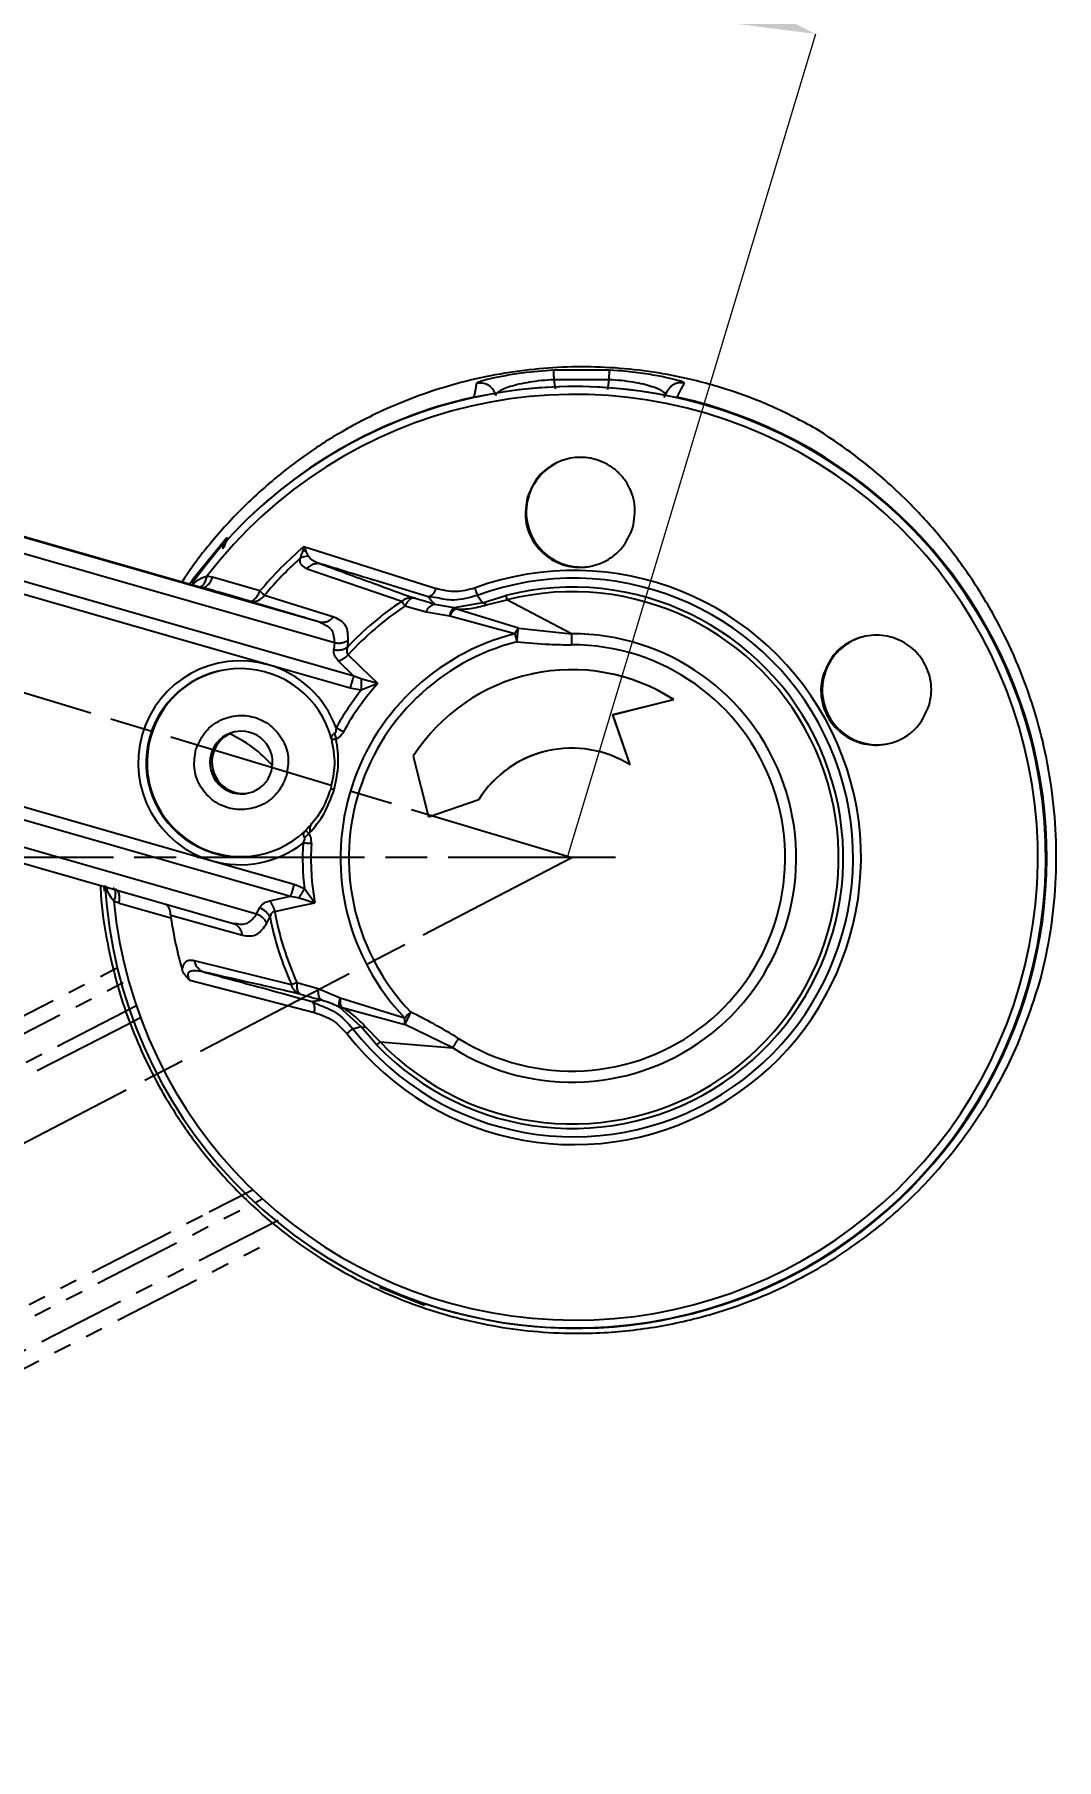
# Model space of a CAD drawing. Header units: millimetres. Extents: x 2003 to 4439, y 563 to 2285.
# Drawn here: x 4153 to 4226.3, y 1212 to 1335.7 of the extents above; entities that cross this region are included whole.
import ezdxf

# ---------------------------------------------------------------- set-up
doc = ezdxf.new("R2010")
doc.units = ezdxf.units.MM
doc.linetypes.add('AM_ISO08W050', pattern=[18, 12, -1.5, 3, -1.5])
doc.linetypes.add('PHANTOM', pattern=[12.7, 6.35, -1.27, 1.27, -1.27, 1.27, -1.27])
for name, color, linetype, lineweight in [('AM_5', 3, 'Continuous', 25), ('AM_7', 4, 'AM_ISO08W050', 25), ('标注', 3, 'Continuous', 13)]:
    doc.layers.add(name, color=color, linetype=linetype, lineweight=lineweight)
doc.styles.add('SLDTEXTSTYLE1', font='txt.shx', dxfattribs={"width": 0.7, "bigfont": 'gbcbig.shx'})
doc.dimstyles.new('SLDDIMSTYLE12$0', dxfattribs={"dimtxt": 12, "dimasz": 10, "dimexe": 0, "dimexo": 0.0625, "dimgap": 0.875, "dimtad": 1, "dimdec": 1, "dimlfac": 1.8, "dimrnd": 1e-09, "dimzin": 12, "dimdsep": 46, "dimtxsty": 'SLDTEXTSTYLE1', "dimcen": 0.09, "dimdle": 8.16, "dimclrd": 3, "dimclre": 3, "dimadec": 0, "dimazin": 3, "dimtfac": 1, "dimtdec": 1, "dimtofl": 0, "dimtmove": 0, "dimatfit": 3, "dimfxl": 0, "dimfrac": 2, "dimtolj": 1, "dimlwd": 5, "dimlwe": 5, "dimarcsym": 0})
doc.dimstyles.new('SLDDIMSTYLE12$2', dxfattribs={"dimtxt": 12, "dimasz": 10, "dimexe": 0, "dimexo": 0.0625, "dimgap": 0.875, "dimtad": 1, "dimdec": 1, "dimlfac": 1.8, "dimrnd": 1e-09, "dimzin": 12, "dimdsep": 46, "dimtxsty": 'SLDTEXTSTYLE1', "dimcen": 0.09, "dimdle": 8.16, "dimclrd": 3, "dimclre": 3, "dimadec": 0, "dimazin": 3, "dimtfac": 1, "dimtdec": 1, "dimtofl": 0, "dimtmove": 0, "dimatfit": 3, "dimfxl": 0, "dimfrac": 2, "dimtolj": 1, "dimlwd": 5, "dimlwe": 5, "dimarcsym": 0})

# ---------------------------------------------------------------- blocks, each defined once
blk = doc.blocks.new('*D59')
at = {"layer": 'Defpoints', "color": 0, "transparency": 16777216}
for p in [(3887.25, 1368.27), (3888.67, 1287.2), (4191.52, 1276.63), (4191.52, 1276.63), (3909.91, 1129.86)]:
    blk.add_point(p, dxfattribs=at)
at = {"layer": '标注', "color": 3, "linetype": 'Continuous', "lineweight": 5, "transparency": 16777216}
blk.add_arc((4191.52, 1276.63), 303.03, 165.1292, 205.6373, dxfattribs=at)
at = {"layer": '标注', "color": 3, "transparency": 16777216}
for points in [[(3897.03, 1354.86), (3900.24, 1353.95), (3901.36, 1364.02)], [(3919.81, 1146.26), (3916.83, 1144.77), (3922.79, 1136.57)]]:
    blk.add_solid(points, dxfattribs=at)
at = {"layer": '标注', "color": 0, "transparency": 16777216, "insert": (3895.67, 1248.75), "char_height": 10, "attachment_point": 5, "rotation": 275.3833, "style": 'SLDTEXTSTYLE1'}
blk.add_mtext('\\A1;60%%D', dxfattribs=at)
blk = doc.blocks.new('*D58')
at = {"layer": 'AM_5', "color": 3, "lineweight": 5, "transparency": 16777216}
blk.add_line((3940.95, 1276.66), (3939.5, 1276.66), dxfattribs=at)
at = {"layer": 'AM_5', "color": 3, "linetype": 'Continuous', "lineweight": 5, "transparency": 16777216}
blk.add_arc((4191.41, 1276.66), 251.91, 165.5129, 177.7254, dxfattribs=at)
at = {"layer": 'AM_5', "color": 3, "transparency": 16777216}
for points in [[(3945.9, 1340.13), (3949.11, 1339.23), (3950.2, 1349.31)], [(3941.36, 1286.63), (3938.03, 1286.69), (3939.5, 1276.66)]]:
    blk.add_solid(points, dxfattribs=at)
at = {"layer": 'Defpoints', "color": 0, "transparency": 16777216}
for p in [(3887.25, 1368.27), (3944.28, 1325.48), (3941.01, 1276.66), (4191.52, 1276.63), (4194.67, 1276.66)]:
    blk.add_point(p, dxfattribs=at)
at = {"layer": 'AM_5', "color": 0, "transparency": 16777216, "insert": (3935.39, 1314.38), "char_height": 12, "attachment_point": 5, "rotation": 81.6192, "style": 'SLDTEXTSTYLE1'}
blk.add_mtext('\\A1;15%%D', dxfattribs=at)
blk = doc.blocks.new('*D45')
at = {"layer": 'AM_5', "color": 3, "linetype": 'Continuous', "lineweight": 5, "transparency": 16777216}
for p, q in [((3954.59, 1349.23), (3972.01, 1407.09)), ((4199.44, 1338.59), (3981.59, 1404.21))]:
    blk.add_line(p, q, dxfattribs=at)
at = {"layer": 'AM_5', "color": 3, "lineweight": 5, "transparency": 16777216}
blk.add_line((4191.25, 1276.75), (4209.01, 1335.71), dxfattribs=at)
at = {"layer": 'AM_5', "color": 3, "transparency": 16777216}
for points in [[(3982.07, 1405.8), (3981.11, 1402.61), (3972.01, 1407.09)], [(4199.92, 1340.19), (4198.96, 1337), (4209.01, 1335.71)]]:
    blk.add_solid(points, dxfattribs=at)
at = {"layer": 'Defpoints', "color": 0, "transparency": 16777216}
for p in [(3972.01, 1407.09), (3954.57, 1349.17), (4191.24, 1276.69)]:
    blk.add_point(p, dxfattribs=at)
at = {"layer": 'AM_5', "color": 0, "transparency": 16777216, "insert": (4092.5, 1377.98), "char_height": 12, "attachment_point": 5, "rotation": 343.2384, "style": 'SLDTEXTSTYLE1'}
blk.add_mtext('\\A1;225', dxfattribs=at)

msp = doc.modelspace()

# ---------------------------------------------------------------- linework, layer by layer
at = {"color": 7, "linetype": 'Continuous', "lineweight": 25}
for p, q in [((4190.202, 1311.61), (4188.273, 1311.435)), ((4194.224, 1311.61), (4190.202, 1311.61)), ((4194.846, 1311.568), (4194.224, 1311.61)), ((4184.763, 1310.724), (4184.698, 1310.684)), ((4194.17, 1310.916), (4190.235, 1310.916)), ((4190.235, 1310.916), (4190.321, 1310.258)), ((4194.17, 1310.916), (4194.086, 1310.209)), ((4199.605, 1310.684), (4199.375, 1310.793)), ((4184.665, 1309.678), (4184.649, 1309.675)), ((4188.411, 1302.515), (4188.345, 1302.5)), ((4149.636, 1300.39), (4173.431, 1293.566)), ((4164.929, 1296.019), (4149.666, 1300.396)), ((4149.293, 1299.301), (4174.504, 1292.071)), ((4172.311, 1298.958), (4172.214, 1298.6)), ((4172.311, 1298.958), (4181.794, 1295.942)), ((4172.311, 1298.958), (4172.464, 1298.664)), ((4175.899, 1289.669), (4148.74, 1297.457)), ((4169.772, 1290.488), (4148.488, 1296.591)), ((4164.328, 1296.192), (4164.343, 1296.24)), ((4165.391, 1296.856), (4165.78, 1296.776)), ((4169.169, 1295.773), (4165.78, 1296.776)), ((4172.544, 1297.37), (4179.331, 1295.035)), ((4181.219, 1295.36), (4177.282, 1296.562)), ((4164.821, 1296.076), (4165.016, 1296.038)), ((4165.016, 1296.038), (4164.929, 1296.019)), ((4168.42, 1295.053), (4168.71, 1294.967)), ((4169.509, 1295.479), (4174.461, 1293.929)), ((4181.862, 1295.277), (4181.219, 1295.36)), ((4185.118, 1294.926), (4184.745, 1295.455)), ((4185.118, 1294.926), (4185.954, 1295.188)), ((4185.406, 1294.775), (4186.87, 1295.135)), ((4185.954, 1295.188), (4186.796, 1295.453)), ((4191.505, 1292.713), (4186.87, 1295.135)), ((4181.077, 1294.244), (4179.556, 1294.687)), ((4182.77, 1293.968), (4181.077, 1294.244)), ((4183.09, 1294.558), (4181.702, 1294.811)), ((4187.438, 1292.707), (4182.77, 1293.968)), ((4185.118, 1294.926), (4183.09, 1294.558)), ((4187.698, 1293.116), (4183.18, 1294.486)), ((4173.431, 1293.566), (4173.559, 1293.48)), ((4173.431, 1293.566), (4173.702, 1293.533)), ((4173.685, 1293.536), (4173.667, 1293.48)), ((4187.698, 1293.116), (4191.505, 1292.713)), ((4174.504, 1292.071), (4174.456, 1291.571)), ((4175.479, 1292.23), (4175.443, 1291.742)), ((4175.646, 1288.803), (4169.772, 1290.488)), ((4175.899, 1289.669), (4174.81, 1290.738)), ((4176.437, 1288.672), (4175.646, 1288.803)), ((4176.462, 1289.439), (4175.899, 1289.669)), ((4177.613, 1289.136), (4176.437, 1288.672)), ((4177.613, 1289.136), (4176.462, 1289.439)), ((4188.69, 1289.831), (4188.679, 1289.828)), ((4209.625, 1289.767), (4209.536, 1289.748)), ((4194.464, 1286.904), (4198.814, 1287.988)), ((4194.475, 1286.906), (4198.826, 1287.991)), ((4198.826, 1287.991), (4198.814, 1287.988)), ((4194.475, 1286.906), (4194.464, 1286.904)), ((4195.705, 1283.3), (4194.464, 1286.904)), ((4195.716, 1283.302), (4194.475, 1286.906)), ((4161.274, 1285.32), (4161.341, 1285.335)), ((4174.289, 1285.203), (4174.323, 1285.124)), ((4174.525, 1285.56), (4174.631, 1285.158)), ((4165.666, 1284.094), (4165.811, 1284.126)), ((4180.161, 1283.927), (4181.245, 1279.576)), ((4195.716, 1283.302), (4195.705, 1283.3)), ((4144.213, 1281.669), (4171.372, 1273.88)), ((4144.457, 1282.533), (4165.741, 1276.429)), ((4181.245, 1279.576), (4184.849, 1280.817)), ((4181.257, 1279.579), (4184.86, 1280.819)), ((4184.86, 1280.819), (4184.849, 1280.817)), ((4168.923, 1272.606), (4143.712, 1279.836)), ((4181.257, 1279.579), (4181.245, 1279.576)), ((4143.435, 1278.761), (4167.243, 1271.934)), ((4172.686, 1278.374), (4172.383, 1278.089)), ((4165.741, 1276.429), (4171.615, 1274.745)), ((4157.984, 1274.663), (4158.011, 1274.255)), ((4171.615, 1274.745), (4172.356, 1274.436)), ((4172.356, 1274.436), (4173.106, 1273.418)), ((4159.074, 1273.388), (4158.702, 1273.529)), ((4159.074, 1273.388), (4162.791, 1272.337)), ((4168.923, 1272.606), (4169.146, 1273.05)), ((4171.372, 1273.88), (4171.971, 1273.776)), ((4171.971, 1273.776), (4173.106, 1273.418)), ((4162.775, 1272.53), (4167.912, 1271.089)), ((4167.23, 1271.938), (4167.395, 1271.941)), ((4167.488, 1271.879), (4167.469, 1271.825)), ((4169.665, 1271.952), (4169.891, 1272.38)), ((4171.444, 1267.527), (4164.484, 1269.26)), ((4164.135, 1267.88), (4173.08, 1265.549)), ((4171.817, 1267.698), (4173.34, 1267.261)), ((4173.34, 1267.261), (4174.921, 1266.591)), ((4174.921, 1266.591), (4179.543, 1265.17)), ((4224.205, 1267.38), (4224.189, 1267.377)), ((4172.983, 1266.267), (4172.898, 1266.339)), ((4172.898, 1266.339), (4173.422, 1266.097)), ((4176.409, 1264.552), (4174.882, 1265.93)), ((4174.996, 1265.94), (4179.548, 1264.689)), ((4160.616, 1265.16), (4158.857, 1264.257)), ((4175.836, 1264.385), (4176.409, 1264.552)), ((4177.022, 1263.837), (4176.409, 1264.552)), ((4177.783, 1263.442), (4176.732, 1264.521)), ((4182.989, 1263.012), (4179.548, 1264.689)), ((4177.554, 1263.218), (4177.022, 1263.837)), ((4177.783, 1263.442), (4182.989, 1263.012)), ((4165.537, 1251.247), (4168.647, 1252.844)), ((4177.741, 1245.847), (4180.972, 1244.565)), ((4180.982, 1244.693), (4180.98, 1244.688)), ((4198.847, 1243.685), (4198.863, 1243.688))]:
    msp.add_line(p, q, dxfattribs=at)
at = {"color": 7, "linetype": 'PHANTOM', "lineweight": 25}
for p, q in [((4137.398, 1257.699), (4159.418, 1269.006)), ((4137.892, 1256.67), (4159.738, 1267.887)), ((4160.312, 1266.018), (4138.751, 1254.947)), ((4158.857, 1264.257), (4139.16, 1254.143)), ((4146.254, 1240.336), (4169.341, 1252.191)), ((4145.841, 1241.133), (4165.537, 1251.247)), ((4170.475, 1250.637), (4147.143, 1238.656)), ((4147.676, 1237.684), (4169.709, 1248.997))]:
    msp.add_line(p, q, dxfattribs=at)
at = {"color": 7, "linetype": 'Continuous', "lineweight": 25, "flags": 128}
for points in [[(4184.698, 1310.684), (4184.593, 1310.118), (4184.51, 1309.673)], [(4198.389, 1310.147), (4198.148, 1309.69), (4198.128, 1309.652)], [(4199.074, 1309.673), (4199.371, 1310.239), (4199.605, 1310.684)], [(4184.767, 1309.7), (4184.734, 1309.7), (4184.51, 1309.673)], [(4166.8, 1299.583), (4164.435, 1296.688), (4164.069, 1296.177)], [(4166.876, 1299.496), (4166.834, 1299.545), (4166.8, 1299.583)], [(4168.42, 1295.053), (4168.511, 1295.044), (4168.609, 1295.067), (4168.711, 1295.121), (4168.813, 1295.205), (4168.912, 1295.315), (4169.007, 1295.449), (4169.093, 1295.603), (4169.169, 1295.773)], [(4177.613, 1289.136), (4176.433, 1290.291), (4175.505, 1291.201)], [(4169.885, 1273.56), (4170.718, 1273.74), (4171.372, 1273.88)], [(4170.23, 1272.802), (4171.841, 1273.147), (4173.106, 1273.418)], [(4180.98, 1244.687), (4180.975, 1244.619), (4180.972, 1244.565)]]:
    msp.add_lwpolyline(points, dxfattribs=at)
at = {"color": 7, "linetype": 'Continuous', "lineweight": 25}
for centre, radius, start, end in [((4191.74, 1276.679), 33.187, 185.44631, 142.55572), ((4191.748, 1276.68), 33.749, 343.99795, 144.37216), ((4191.763, 1276.683), 33.75, 343.99967, 102.14019), ((4191.791, 1276.692), 33.776, 102.44988, 137.53256), ((4191.791, 1276.689), 33.778, 251.33315, 77.54961), ((4192.196, 1301.429), 3.937, 102.14289, 164.00219), ((4192.196, 1301.429), 3.937, 163.99967, 282.14019), ((4191.718, 1276.675), 29.55, 131.05303, 139.73783), ((4191.713, 1276.674), 29.098, 132.57575, 139.73778), ((4172.646, 1297.02), 1.245, 89.51081, 119.80629), ((4172.759, 1296.979), 1.71, 99.92431, 108.57758), ((4191.666, 1276.663), 20.585, 217.80792, 110.19454), ((4191.658, 1276.661), 20.025, 217.80792, 110.19454), ((4168.662, 1296.036), 1.013, 256.13749, 326.65871), ((4142.644, 1264.664), 40.882, 48.9186, 49.54784), ((4191.568, 1276.642), 22.091, 123.62673, 136.87996), ((4191.57, 1276.642), 19.408, 223.76375, 104.2387), ((4191.563, 1276.64), 19.081, 223.76387, 104.23864), ((4207.186, 1312.895), 33.09, 212.6677, 213.38343), ((4181.023, 1296.129), 0.793, 284.25693, 346.38415), ((4191.563, 1276.641), 21.676, 123.6355, 137.80261), ((4181.835, 1294.037), 0.785, 99.68998, 164.75306), ((4183.852, 1293.533), 1.166, 125.1911, 158.08506), ((4191.532, 1276.633), 16.587, 104.28896, 223.71352), ((4191.533, 1276.633), 16.079, 237.90451, 90.09862), ((4188.824, 1292.113), 1.507, 138.28952, 156.79982), ((4280.447, 1315.792), 95.831, 193.93929, 194.29763), ((4213.41, 1288.682), 3.937, 102.14289, 164.00219), ((4191.53, 1276.633), 15.988, 104.28897, 223.71351), ((4191.529, 1276.633), 15.284, 237.90204, 90.10104), ((4167.756, 1283.458), 7.312, 74.0024, 254.00006), ((4167.762, 1283.46), 6.75, 14.63064, 164.00143), ((4167.829, 1283.474), 6.75, 102.1429, 164.00218), ((4167.756, 1283.458), 7.312, 19.98893, 73.99815), ((4191.518, 1276.631), 13.499, 57.28113, 147.28505), ((4191.529, 1276.634), 13.499, 57.2812, 102.14227), ((4191.545, 1276.637), 18.717, 138.10256, 151.14854), ((4213.41, 1288.682), 3.937, 163.99967, 282.14019), ((4191.547, 1276.637), 19.317, 141.46177, 151.14852), ((4167.762, 1283.46), 6.75, 163.9984, 313.36529), ((4167.829, 1283.474), 6.75, 163.99975, 282.14011), ((4167.829, 1283.474), 2.25, 343.99745, 164.00009), ((4167.974, 1283.505), 2.25, 104.03604, 164.00205), ((4163.367, 1277.453), 8.855, 40.83204, 65.81779), ((4104.568, 1158.762), 145.215, 60.91799, 61.15396), ((4167.829, 1283.474), 2.25, 163.99745, 344.00009), ((4167.974, 1283.505), 2.25, 163.99943, 280.24751), ((4191.518, 1276.631), 7.874, 57.88144, 147.88541), ((4191.529, 1276.633), 7.874, 102.14271, 147.88527), ((4167.756, 1283.458), 7.312, 253.99862, 308.0114), ((4191.548, 1276.637), 19.318, 176.85372, 186.53999), ((4191.546, 1276.636), 18.719, 176.85373, 189.89901), ((4191.748, 1276.678), 33.748, 183.43897, 344.001), ((4168.712, 1271.817), 1.307, 25.50508, 70.60837), ((4168.535, 1272.489), 1.723, 10.4509, 38.42547), ((4191.565, 1276.64), 21.678, 190.19887, 204.3629), ((4191.719, 1276.673), 29.252, 188.52543, 195.91771), ((4191.57, 1276.641), 22.093, 191.12072, 204.365), ((4230.65, 1138.127), 142.302, 114.42078, 114.58603), ((4191.764, 1276.681), 33.748, 282.14308, 344.002), ((4305.434, 1134.338), 181.565, 133.70869, 133.89737), ((4232.564, 1239.967), 58.497, 154.02865, 154.99957), ((4180.996, 1264.945), 1.471, 171.18744, 190.00395)]:
    msp.add_arc(centre, radius, start, end, dxfattribs=at)
for points, knots in [([(4209.238, 1307.286), (4208.182, 1307.856), (4206.152, 1308.952), (4202.837, 1310.212), (4198.832, 1311.308), (4193.98, 1311.951), (4188.357, 1311.769), (4183.9, 1310.882), (4180.551, 1309.798), (4177.872, 1308.709), (4175.123, 1307.295), (4172.358, 1305.518), (4170.15, 1303.799), (4168.35, 1302.165), (4166.977, 1300.765), (4165.655, 1299.255), (4164.522, 1297.831), (4163.839, 1296.807), (4163.573, 1296.408)], [0, 0, 0, 0, 0.0716141, 0.1376427, 0.2038002, 0.3043716, 0.402157, 0.5046925, 0.5521038, 0.6009821, 0.6712151, 0.7340966, 0.7994339, 0.8433201, 0.8852981, 0.9222529, 0.9697109, 1, 1, 1, 1]), ([(4188.273, 1311.435), (4187.812, 1311.37), (4186.876, 1311.239), (4185.834, 1311.022), (4185.07, 1310.832), (4184.866, 1310.76), (4184.763, 1310.724)], [0, 0, 0, 0, 0.2467046, 0.4997683, 0.7468748, 1, 1, 1, 1]), ([(4190.202, 1311.61), (4190.202, 1311.599), (4190.202, 1311.575), (4190.208, 1311.424), (4190.22, 1311.203), (4190.23, 1311.01), (4190.235, 1310.916)], [0, 0, 0, 0, 0.244843, 0.5001263, 0.7553423, 1, 1, 1, 1]), ([(4194.224, 1311.61), (4194.222, 1311.598), (4194.218, 1311.574), (4194.205, 1311.424), (4194.189, 1311.205), (4194.177, 1311.012), (4194.171, 1310.916)], [0, 0, 0, 0, 0.2506754, 0.4980464, 0.7510697, 1, 1, 1, 1]), ([(4199.375, 1310.793), (4199.199, 1310.846), (4198.855, 1310.95), (4197.833, 1311.176), (4196.5, 1311.407), (4195.394, 1311.515), (4194.846, 1311.568)], [0, 0, 0, 0, 0.2491031, 0.4901997, 0.7472817, 1, 1, 1, 1]), ([(4184.698, 1310.684), (4184.868, 1310.698), (4185.206, 1310.727), (4185.639, 1310.502), (4185.933, 1310.174), (4186.009, 1309.918), (4186.046, 1309.79)], [0, 0, 0, 0, 0.2799949, 0.5581407, 0.7800037, 1, 1, 1, 1]), ([(4190.235, 1310.916), (4189.932, 1310.899), (4189.326, 1310.865), (4188.469, 1310.748), (4187.712, 1310.597), (4186.878, 1310.367), (4186.167, 1310.062), (4186.087, 1309.881), (4186.046, 1309.79)], [0, 0, 0, 0, 0.1216848, 0.2436394, 0.3665866, 0.4908705, 0.7427966, 1, 1, 1, 1]), ([(4198.258, 1309.79), (4198.23, 1309.881), (4198.174, 1310.061), (4197.494, 1310.365), (4196.679, 1310.596), (4195.932, 1310.747), (4195.081, 1310.865), (4194.474, 1310.899), (4194.171, 1310.916)], [0, 0, 0, 0, 0.25669183, 0.50843056, 0.63281467, 0.75589912, 0.87804396, 1, 1, 1, 1]), ([(4199.605, 1310.684), (4199.531, 1310.695), (4199.382, 1310.719), (4199.155, 1310.698), (4198.937, 1310.634), (4198.737, 1310.529), (4198.564, 1310.385), (4198.447, 1310.253), (4198.403, 1310.165), (4198.393, 1310.144)], [0, 0, 0, 0, 0.1570011, 0.3172009, 0.4773885, 0.6343544, 0.7913438, 0.9515396, 1, 1, 1, 1]), ([(4225.15, 1267.992), (4225.4, 1269.1), (4225.9, 1271.318), (4226.245, 1274.781), (4226.271, 1278.262), (4225.954, 1281.699), (4225.32, 1285.032), (4224.398, 1288.213), (4223.221, 1291.218), (4221.704, 1294.263), (4219.833, 1297.251), (4217.643, 1300.069), (4215.061, 1302.811), (4212.131, 1305.341), (4210.217, 1306.628), (4209.238, 1307.286)], [0, 0, 0, 0, 0.0627951, 0.1255982, 0.1880794, 0.2505771, 0.3126556, 0.3746993, 0.4372762, 0.5009385, 0.5820109, 0.6649965, 0.7507977, 0.8724761, 1, 1, 1, 1]), ([(4195.903, 1300.327), (4195.994, 1300.88), (4196.173, 1301.961), (4195.667, 1303.298), (4195.004, 1304.156), (4194.413, 1304.664), (4193.752, 1305.038), (4193.046, 1305.274), (4192.319, 1305.374), (4191.589, 1305.339), (4190.872, 1305.169), (4189.958, 1304.76), (4188.929, 1303.906), (4188.545, 1302.984), (4188.345, 1302.5)], [0, 0, 0, 0, 0.1454096, 0.2843678, 0.3500183, 0.4113214, 0.4701235, 0.5269841, 0.5816264, 0.6365696, 0.6922624, 0.749136, 0.868448, 1, 1, 1, 1]), ([(4188.345, 1302.5), (4188.255, 1301.943), (4188.077, 1300.827), (4188.681, 1299.266), (4189.626, 1298.267), (4190.545, 1297.767), (4191.239, 1297.544), (4191.947, 1297.453), (4192.649, 1297.489), (4193.339, 1297.649), (4194.248, 1298.042), (4195.296, 1298.886), (4195.692, 1299.827), (4195.903, 1300.327)], [0, 0, 0, 0, 0.1426319, 0.2854821, 0.4161443, 0.4747377, 0.529504, 0.5816768, 0.6338546, 0.6858561, 0.7410149, 0.8625746, 1, 1, 1, 1]), ([(4166.8, 1299.583), (4166.745, 1299.516), (4166.638, 1299.386), (4166.541, 1299.154), (4166.499, 1298.954), (4166.509, 1298.835), (4166.512, 1298.798)], [0, 0, 0, 0, 0.3001412, 0.5845824, 0.8690123, 1, 1, 1, 1]), ([(4166.876, 1299.496), (4166.825, 1299.432), (4166.72, 1299.3), (4166.628, 1299.094), (4166.608, 1298.956), (4166.6, 1298.902)], [0, 0, 0, 0, 0.3723099, 0.7541245, 1, 1, 1, 1]), ([(4172.026, 1298.101), (4172.025, 1298.011), (4172.021, 1297.817), (4172.178, 1297.547), (4172.4, 1297.44), (4172.544, 1297.37)], [0, 0, 0, 0, 0.2320046, 0.4979825, 1, 1, 1, 1]), ([(4172.214, 1298.6), (4172.18, 1298.497), (4172.123, 1298.319), (4172.055, 1298.165), (4172.026, 1298.101)], [0, 0, 0, 0, 0.5830316, 1, 1, 1, 1]), ([(4172.656, 1298.266), (4172.626, 1298.331), (4172.57, 1298.452), (4172.498, 1298.597), (4172.464, 1298.664)], [0, 0, 0, 0, 0.5364801, 1, 1, 1, 1]), ([(4173.547, 1297.707), (4173.461, 1297.722), (4173.286, 1297.753), (4173.012, 1297.698), (4172.753, 1297.574), (4172.613, 1297.438), (4172.544, 1297.37)], [0, 0, 0, 0, 0.2454954, 0.5, 0.7545047, 1, 1, 1, 1]), ([(4172.656, 1298.266), (4172.694, 1298.209), (4172.78, 1298.079), (4173.077, 1297.885), (4173.359, 1297.779), (4173.547, 1297.707)], [0, 0, 0, 0, 0.2031095, 0.4647797, 1, 1, 1, 1]), ([(4173.547, 1297.707), (4174.801, 1297.245), (4176.955, 1296.45), (4179.249, 1295.619), (4180.207, 1295.271)], [0, 0, 0, 0, 0.5820752, 1, 1, 1, 1]), ([(4177.282, 1296.562), (4177.199, 1296.587), (4175.936, 1296.973), (4174.701, 1297.353), (4173.547, 1297.707)], [0, 0, 0, 0, 0.0662016, 1, 1, 1, 1]), ([(4164.343, 1296.24), (4164.518, 1296.392), (4164.825, 1296.659), (4165.22, 1296.797), (4165.391, 1296.856)], [0, 0, 0, 0, 0.5684211, 1, 1, 1, 1]), ([(4164.821, 1296.076), (4164.876, 1296.082), (4164.988, 1296.094), (4165.154, 1296.262), (4165.299, 1296.521), (4165.361, 1296.746), (4165.391, 1296.856)], [0, 0, 0, 0, 0.2432266, 0.5000017, 0.7567759, 1, 1, 1, 1]), ([(4165.016, 1296.038), (4165.078, 1296.034), (4165.205, 1296.025), (4165.421, 1296.177), (4165.627, 1296.433), (4165.73, 1296.664), (4165.78, 1296.776)], [0, 0, 0, 0, 0.2423334, 0.4999392, 0.757578, 1, 1, 1, 1]), ([(4168.42, 1295.053), (4167.779, 1295.238), (4166.642, 1295.567), (4165.51, 1295.895), (4165.016, 1296.038)], [0, 0, 0, 0, 0.5642907, 1, 1, 1, 1]), ([(4180.207, 1295.271), (4180.156, 1295.272), (4180.086, 1295.274), (4179.972, 1295.217), (4179.858, 1295.132), (4179.705, 1294.961), (4179.606, 1294.779), (4179.556, 1294.688)], [0, 0, 0, 0, 0.2498451, 0.3419699, 0.5003268, 0.7501647, 1, 1, 1, 1]), ([(4181.702, 1294.811), (4181.426, 1294.896), (4180.926, 1295.05), (4180.429, 1295.203), (4180.207, 1295.271)], [0, 0, 0, 0, 0.5530907, 1, 1, 1, 1]), ([(4181.702, 1294.811), (4181.611, 1294.914), (4181.449, 1295.097), (4181.289, 1295.28), (4181.219, 1295.36)], [0, 0, 0, 0, 0.5617548, 1, 1, 1, 1]), ([(4184.56, 1295.982), (4184.12, 1295.865), (4183.172, 1295.614), (4182.275, 1295.828), (4181.794, 1295.942)], [0, 0, 0, 0, 0.4644483, 1, 1, 1, 1]), ([(4184.745, 1295.455), (4184.184, 1295.292), (4183.212, 1295.01), (4182.263, 1295.198), (4181.862, 1295.277)], [0, 0, 0, 0, 0.5775061, 1, 1, 1, 1]), ([(4168.71, 1294.967), (4169.564, 1294.713), (4171.118, 1294.252), (4172.712, 1293.779), (4173.431, 1293.566)], [0, 0, 0, 0, 0.5495061, 1, 1, 1, 1]), ([(4173.702, 1293.533), (4173.797, 1293.546), (4173.987, 1293.57), (4174.253, 1293.711), (4174.392, 1293.857), (4174.46, 1293.929)], [0, 0, 0, 0, 0.3395659, 0.6771788, 1, 1, 1, 1]), ([(4174.461, 1293.929), (4174.798, 1293.763), (4175.423, 1293.457), (4175.462, 1292.617), (4175.479, 1292.23)], [0, 0, 0, 0, 0.5395057, 1, 1, 1, 1]), ([(4182.771, 1293.968), (4182.791, 1294.05), (4182.831, 1294.214), (4182.911, 1294.399), (4182.99, 1294.509), (4183.051, 1294.549), (4183.08, 1294.557), (4183.089, 1294.558), (4183.09, 1294.558)], [0, 0, 0, 0, 0.2498824, 0.4997694, 0.7496604, 0.9255481, 0.9908934, 1, 1, 1, 1]), ([(4183.18, 1294.486), (4183.18, 1294.486), (4183.18, 1294.486), (4183.18, 1294.486), (4183.18, 1294.486), (4183.167, 1294.506), (4183.139, 1294.54), (4183.107, 1294.552), (4183.09, 1294.558)], [0, 0, 0, 0, 0.0000335, 0.000106, 0.0003683, 0.001362, 0.4820163, 1, 1, 1, 1]), ([(4183.18, 1294.486), (4183.309, 1294.482), (4183.663, 1294.47), (4184.416, 1294.515), (4185.018, 1294.673), (4185.406, 1294.775)], [0, 0, 0, 0, 0.1685681, 0.4640042, 1, 1, 1, 1]), ([(4185.118, 1294.926), (4185.161, 1294.924), (4185.246, 1294.92), (4185.353, 1294.823), (4185.406, 1294.775)], [0, 0, 0, 0, 0.5021576, 1, 1, 1, 1]), ([(4173.559, 1293.48), (4173.85, 1293.35), (4174.426, 1293.092), (4174.478, 1292.409), (4174.504, 1292.071)], [0, 0, 0, 0, 0.504897, 1, 1, 1, 1]), ([(4187.584, 1292.126), (4187.596, 1292.211), (4187.62, 1292.386), (4187.635, 1292.653), (4187.682, 1292.921), (4187.693, 1293.048), (4187.698, 1293.116)], [0, 0, 0, 0, 0.2100867, 0.4354712, 0.6954439, 1, 1, 1, 1]), ([(4217.137, 1287.584), (4217.195, 1287.833), (4217.308, 1288.321), (4217.295, 1289.084), (4217.15, 1289.815), (4216.873, 1290.495), (4216.479, 1291.108), (4215.801, 1291.828), (4214.68, 1292.482), (4213.116, 1292.705), (4211.55, 1292.293), (4210.207, 1291.298), (4209.757, 1290.257), (4209.536, 1289.748)], [0, 0, 0, 0, 0.0608535, 0.1193328, 0.1758288, 0.2307749, 0.2847904, 0.339989, 0.4550176, 0.579343, 0.7165648, 0.8612718, 1, 1, 1, 1]), ([(4174.456, 1291.57), (4174.542, 1291.557), (4174.717, 1291.531), (4174.983, 1291.554), (4175.234, 1291.62), (4175.374, 1291.702), (4175.443, 1291.742)], [0, 0, 0, 0, 0.2465031, 0.5000051, 0.7535045, 1, 1, 1, 1]), ([(4174.81, 1290.738), (4174.701, 1290.868), (4174.47, 1291.143), (4174.461, 1291.423), (4174.456, 1291.571)], [0, 0, 0, 0, 0.471381, 1, 1, 1, 1]), ([(4174.504, 1292.071), (4174.588, 1292.058), (4174.758, 1292.03), (4175.019, 1292.05), (4175.269, 1292.112), (4175.41, 1292.191), (4175.479, 1292.23)], [0, 0, 0, 0, 0.2424888, 0.4944094, 0.7492399, 1, 1, 1, 1]), ([(4175.443, 1291.742), (4175.415, 1291.639), (4175.374, 1291.492), (4175.423, 1291.305), (4175.478, 1291.234), (4175.505, 1291.201)], [0, 0, 0, 0, 0.5578773, 0.7889784, 1, 1, 1, 1]), ([(4187.584, 1292.126), (4188.361, 1292.054), (4189.665, 1291.934), (4190.974, 1291.922), (4191.502, 1291.916)], [0, 0, 0, 0, 0.5961974, 1, 1, 1, 1]), ([(4175.505, 1291.201), (4175.452, 1291.148), (4175.345, 1291.043), (4175.167, 1290.911), (4174.986, 1290.803), (4174.868, 1290.759), (4174.81, 1290.738)], [0, 0, 0, 0, 0.2474529, 0.4999677, 0.7524992, 1, 1, 1, 1]), ([(4176.437, 1288.672), (4176.439, 1288.743), (4176.444, 1288.884), (4176.45, 1289.089), (4176.457, 1289.279), (4176.46, 1289.386), (4176.462, 1289.439)], [0, 0, 0, 0, 0.250968, 0.5042543, 0.7553572, 1, 1, 1, 1]), ([(4209.536, 1289.748), (4209.477, 1289.493), (4209.365, 1289.006), (4209.378, 1288.246), (4209.519, 1287.53), (4209.787, 1286.863), (4210.165, 1286.262), (4210.819, 1285.548), (4211.924, 1284.876), (4213.489, 1284.619), (4215.087, 1285.016), (4216.462, 1286.022), (4216.918, 1287.077), (4217.137, 1287.584)], [0, 0, 0, 0, 0.06397863, 0.1218211, 0.17743232, 0.23069626, 0.2827302, 0.33609245, 0.449634, 0.58030579, 0.7241629, 0.86755986, 1, 1, 1, 1]), ([(4174.292, 1285.165), (4174.407, 1284.563), (4174.624, 1283.415), (4174.365, 1282.183), (4174.241, 1281.597)], [0, 0, 0, 0, 0.5248896, 1, 1, 1, 1]), ([(4174.525, 1285.56), (4174.484, 1285.538), (4174.4, 1285.492), (4174.314, 1285.39), (4174.271, 1285.284), (4174.286, 1285.202), (4174.292, 1285.165)], [0, 0, 0, 0, 0.2175002, 0.4456339, 0.7453176, 1, 1, 1, 1]), ([(4174.631, 1285.158), (4174.587, 1285.147), (4174.496, 1285.124), (4174.387, 1285.116), (4174.313, 1285.12), (4174.299, 1285.151), (4174.292, 1285.165)], [0, 0, 0, 0, 0.2175407, 0.446787, 0.7432095, 1, 1, 1, 1]), ([(4174.489, 1281.524), (4174.622, 1282.141), (4174.89, 1283.38), (4174.718, 1284.564), (4174.631, 1285.158)], [0, 0, 0, 0, 0.4984638, 1, 1, 1, 1]), ([(4174.628, 1285.958), (4174.625, 1285.874), (4174.62, 1285.754), (4174.583, 1285.628), (4174.552, 1285.578), (4174.534, 1285.566), (4174.525, 1285.56)], [0, 0, 0, 0, 0.5873569, 0.8346977, 0.9249512, 1, 1, 1, 1]), ([(4175.151, 1285.669), (4175.084, 1285.562), (4174.983, 1285.398), (4174.794, 1285.23), (4174.684, 1285.181), (4174.631, 1285.158)], [0, 0, 0, 0, 0.4918514, 0.7535128, 1, 1, 1, 1]), ([(4174.241, 1281.597), (4174.036, 1281.035), (4173.603, 1279.853), (4172.812, 1279), (4172.397, 1278.553)], [0, 0, 0, 0, 0.4752705, 1, 1, 1, 1]), ([(4172.686, 1278.374), (4173.076, 1278.832), (4173.848, 1279.741), (4174.277, 1280.933), (4174.489, 1281.524)], [0, 0, 0, 0, 0.5045108, 1, 1, 1, 1]), ([(4174.489, 1281.524), (4174.453, 1281.534), (4174.379, 1281.556), (4174.3, 1281.579), (4174.249, 1281.594), (4174.244, 1281.596), (4174.241, 1281.597)], [0, 0, 0, 0, 0.2492627, 0.5044271, 0.7572703, 1, 1, 1, 1]), ([(4172.767, 1278.477), (4172.763, 1278.547), (4172.748, 1278.773), (4172.819, 1278.991), (4172.867, 1279.141)], [0, 0, 0, 0, 0.3105302, 1, 1, 1, 1]), ([(4172.259, 1277.697), (4172.3, 1277.769), (4172.36, 1277.872), (4172.396, 1278), (4172.397, 1278.059), (4172.387, 1278.08), (4172.383, 1278.089)], [0, 0, 0, 0, 0.5788982, 0.8325061, 0.9242536, 1, 1, 1, 1]), ([(4172.383, 1278.089), (4172.361, 1278.128), (4172.316, 1278.207), (4172.294, 1278.328), (4172.313, 1278.453), (4172.367, 1278.517), (4172.397, 1278.553)], [0, 0, 0, 0, 0.2051839, 0.4197613, 0.6800214, 1, 1, 1, 1]), ([(4172.686, 1278.374), (4172.653, 1278.408), (4172.584, 1278.48), (4172.502, 1278.542), (4172.434, 1278.572), (4172.41, 1278.559), (4172.397, 1278.553)], [0, 0, 0, 0, 0.2283661, 0.4781223, 0.7150622, 1, 1, 1, 1]), ([(4172.856, 1277.664), (4172.856, 1277.787), (4172.856, 1277.979), (4172.788, 1278.223), (4172.719, 1278.325), (4172.686, 1278.374)], [0, 0, 0, 0, 0.4836103, 0.7508269, 1, 1, 1, 1]), ([(4157.742, 1274.659), (4157.748, 1274.452), (4157.786, 1273.097), (4158.194, 1270.582), (4159.13, 1266.582), (4160.843, 1262.11), (4163.259, 1257.901), (4165.886, 1254.474), (4168.426, 1251.816), (4171.013, 1249.634), (4173.54, 1247.872), (4175.955, 1246.472), (4178.373, 1245.322), (4181.602, 1244.071), (4186.001, 1242.915), (4191.14, 1242.434), (4195.906, 1242.694), (4199.911, 1243.413), (4204.198, 1244.707), (4208.722, 1246.773), (4213.349, 1249.87), (4217.427, 1253.678), (4220.811, 1258.06), (4223.494, 1262.871), (4224.599, 1266.287), (4225.15, 1267.992)], [0, 0, 0, 0, 0.00690461, 0.0451883, 0.08283495, 0.13974833, 0.19650273, 0.2340919, 0.27350438, 0.30976804, 0.3380985, 0.36810574, 0.39538295, 0.42019079, 0.47424837, 0.53427599, 0.57764847, 0.62021225, 0.65871271, 0.71468253, 0.77202122, 0.82888477, 0.88558838, 0.94288579, 1, 1, 1, 1]), ([(4158.702, 1273.529), (4158.584, 1273.678), (4158.323, 1274.007), (4158.206, 1274.398), (4158.142, 1274.612)], [0, 0, 0, 0, 0.4544713, 1, 1, 1, 1]), ([(4158.63, 1274.482), (4158.673, 1274.45), (4158.761, 1274.383), (4158.815, 1274.158), (4158.803, 1273.863), (4158.735, 1273.638), (4158.703, 1273.529)], [0, 0, 0, 0, 0.2407228, 0.4965557, 0.7542523, 1, 1, 1, 1]), ([(4159.075, 1273.388), (4159.092, 1273.51), (4159.126, 1273.759), (4159.087, 1274.084), (4158.983, 1274.324), (4158.87, 1274.382), (4158.815, 1274.41)], [0, 0, 0, 0, 0.2424241, 0.5000639, 0.757669, 1, 1, 1, 1]), ([(4172.356, 1274.436), (4172.32, 1274.376), (4172.249, 1274.255), (4172.147, 1274.079), (4172.051, 1273.915), (4171.998, 1273.822), (4171.971, 1273.776)], [0, 0, 0, 0, 0.2477926, 0.5000002, 0.7522078, 1, 1, 1, 1]), ([(4162.775, 1272.53), (4162.767, 1272.632), (4162.749, 1272.849), (4162.631, 1273.126), (4162.502, 1273.251), (4162.44, 1273.311)], [0, 0, 0, 0, 0.31238, 0.6677205, 1, 1, 1, 1]), ([(4169.146, 1273.05), (4169.238, 1273.183), (4169.397, 1273.411), (4169.741, 1273.516), (4169.885, 1273.56)], [0, 0, 0, 0, 0.5822537, 1, 1, 1, 1]), ([(4170.23, 1272.802), (4170.184, 1272.785), (4170.088, 1272.749), (4169.958, 1272.609), (4169.918, 1272.471), (4169.891, 1272.38)], [0, 0, 0, 0, 0.2413974, 0.5018091, 1, 1, 1, 1]), ([(4162.775, 1272.53), (4162.776, 1272.495), (4162.778, 1272.431), (4162.787, 1272.366), (4162.791, 1272.337)], [0, 0, 0, 0, 0.5485339, 1, 1, 1, 1]), ([(4167.479, 1271.822), (4167.478, 1271.823), (4167.409, 1271.886), (4167.319, 1271.912), (4167.23, 1271.938)], [0, 0, 0, 0, 0.006595, 1, 1, 1, 1]), ([(4167.395, 1271.941), (4167.705, 1271.893), (4168.322, 1271.798), (4168.723, 1272.337), (4168.923, 1272.606)], [0, 0, 0, 0, 0.5010464, 1, 1, 1, 1]), ([(4167.912, 1271.089), (4167.892, 1271.186), (4167.851, 1271.383), (4167.701, 1271.642), (4167.553, 1271.762), (4167.479, 1271.822)], [0, 0, 0, 0, 0.3235264, 0.6618766, 1, 1, 1, 1]), ([(4167.912, 1271.089), (4168.283, 1271.044), (4168.973, 1270.959), (4169.447, 1271.639), (4169.665, 1271.952)], [0, 0, 0, 0, 0.5390753, 1, 1, 1, 1]), ([(4169.665, 1271.952), (4169.627, 1272.023), (4169.55, 1272.165), (4169.37, 1272.351), (4169.16, 1272.506), (4169.001, 1272.573), (4168.923, 1272.606)], [0, 0, 0, 0, 0.2507607, 0.5055916, 0.7575122, 1, 1, 1, 1]), ([(4164.484, 1269.26), (4164.341, 1269.281), (4164.086, 1269.318), (4163.81, 1269.17), (4163.648, 1268.944), (4163.608, 1268.744), (4163.589, 1268.651)], [0, 0, 0, 0, 0.37521, 0.6669858, 0.8447724, 1, 1, 1, 1]), ([(4165.158, 1268.447), (4165.077, 1268.479), (4164.911, 1268.546), (4164.708, 1268.736), (4164.554, 1268.977), (4164.507, 1269.167), (4164.484, 1269.26)], [0, 0, 0, 0, 0.2454954, 0.5, 0.7545046, 1, 1, 1, 1]), ([(4164.135, 1267.88), (4164.004, 1267.992), (4163.763, 1268.2), (4163.644, 1268.509), (4163.589, 1268.651)], [0, 0, 0, 0, 0.5416834, 1, 1, 1, 1]), ([(4165.158, 1268.447), (4164.974, 1268.487), (4164.66, 1268.555), (4164.318, 1268.545), (4164.138, 1268.48), (4164.054, 1268.419), (4164.001, 1268.336), (4163.986, 1268.229), (4164.011, 1268.111), (4164.062, 1267.994), (4164.109, 1267.92), (4164.135, 1267.88)], [0, 0, 0, 0, 0.3392548, 0.5783472, 0.6635743, 0.7304267, 0.7889961, 0.8436092, 0.8910481, 0.9412032, 1, 1, 1, 1]), ([(4165.158, 1268.447), (4166.636, 1268.046), (4169.189, 1267.353), (4171.799, 1266.64), (4172.898, 1266.339)], [0, 0, 0, 0, 0.5786818, 1, 1, 1, 1]), ([(4172.063, 1266.866), (4170.79, 1267.16), (4168.423, 1267.707), (4166.19, 1268.213), (4165.158, 1268.447)], [0, 0, 0, 0, 0.53796346, 1, 1, 1, 1]), ([(4172.063, 1266.866), (4171.993, 1266.894), (4171.852, 1266.949), (4171.675, 1267.101), (4171.53, 1267.293), (4171.473, 1267.449), (4171.444, 1267.527)], [0, 0, 0, 0, 0.249989, 0.5000113, 0.7500081, 1, 1, 1, 1]), ([(4172.063, 1266.866), (4172.347, 1266.789), (4172.849, 1266.653), (4173.354, 1266.516), (4173.573, 1266.457)], [0, 0, 0, 0, 0.5669451, 1, 1, 1, 1]), ([(4173.34, 1267.261), (4173.335, 1267.163), (4173.323, 1266.962), (4173.365, 1266.714), (4173.448, 1266.53), (4173.531, 1266.481), (4173.573, 1266.457)], [0, 0, 0, 0, 0.2446171, 0.4999989, 0.7553814, 1, 1, 1, 1]), ([(4174.921, 1266.591), (4174.895, 1266.511), (4174.842, 1266.352), (4174.813, 1266.155), (4174.822, 1266.022), (4174.852, 1265.96), (4174.872, 1265.938), (4174.879, 1265.932), (4174.881, 1265.93), (4174.882, 1265.93)], [0, 0, 0, 0, 0.2498868, 0.4997726, 0.7496574, 0.9252916, 0.9752659, 0.9907836, 1, 1, 1, 1]), ([(4174.921, 1266.591), (4174.913, 1266.455), (4174.897, 1266.184), (4174.963, 1266.021), (4174.996, 1265.94)], [0, 0, 0, 0, 0.50000164, 1, 1, 1, 1]), ([(4172.898, 1266.339), (4173.023, 1266.361), (4173.247, 1266.401), (4173.473, 1266.44), (4173.573, 1266.457)], [0, 0, 0, 0, 0.5582261, 1, 1, 1, 1]), ([(4173.08, 1265.549), (4173.088, 1265.646), (4173.105, 1265.845), (4173.074, 1266.084), (4173.03, 1266.23), (4172.989, 1266.262), (4172.983, 1266.267)], [0, 0, 0, 0, 0.3058422, 0.6271066, 0.9505017, 1, 1, 1, 1]), ([(4173.08, 1265.549), (4173.546, 1265.391), (4174.419, 1265.093), (4175.09, 1264.378), (4175.403, 1264.044)], [0, 0, 0, 0, 0.5331504, 1, 1, 1, 1]), ([(4173.422, 1266.097), (4173.824, 1265.944), (4174.752, 1265.592), (4175.444, 1264.821), (4175.836, 1264.385)], [0, 0, 0, 0, 0.43349735, 1, 1, 1, 1]), ([(4173.573, 1266.457), (4173.828, 1266.379), (4174.269, 1266.246), (4174.701, 1266.023), (4174.882, 1265.93)], [0, 0, 0, 0, 0.5802265, 1, 1, 1, 1]), ([(4174.882, 1265.93), (4174.898, 1265.926), (4174.923, 1265.92), (4174.96, 1265.927), (4174.981, 1265.934), (4174.992, 1265.938), (4174.996, 1265.94)], [0, 0, 0, 0, 0.4977473, 0.7571245, 0.91733, 1, 1, 1, 1]), ([(4176.732, 1264.521), (4176.474, 1264.796), (4176.047, 1265.251), (4175.47, 1265.659), (4175.148, 1265.855), (4175.037, 1265.916), (4174.996, 1265.94)], [0, 0, 0, 0, 0.5043385, 0.834166, 0.9378931, 1, 1, 1, 1]), ([(4183.408, 1263.685), (4182.82, 1264.042), (4181.701, 1264.722), (4180.53, 1265.307), (4179.974, 1265.584)], [0, 0, 0, 0, 0.5256141, 1, 1, 1, 1]), ([(4176.409, 1264.552), (4176.446, 1264.53), (4176.52, 1264.486), (4176.661, 1264.51), (4176.732, 1264.521)], [0, 0, 0, 0, 0.5000001, 1, 1, 1, 1]), ([(4180.98, 1244.688), (4180.98, 1244.688), (4180.98, 1244.688), (4180.98, 1244.687), (4180.98, 1244.687)], [0, 0, 0, 0, 0.56, 1, 1, 1, 1])]:
    msp.add_open_spline(points, degree=3, knots=knots, dxfattribs=at)
for points in [[(4179.334, 1295.037), (4179.399, 1295.088), (4179.53, 1295.189), (4179.754, 1295.276), (4179.985, 1295.311), (4180.133, 1295.284), (4180.207, 1295.271)], [(4184.56, 1295.982), (4184.586, 1295.91), (4184.638, 1295.767), (4184.695, 1295.606), (4184.734, 1295.491), (4184.741, 1295.467), (4184.745, 1295.455)], [(4186.796, 1295.453), (4186.8, 1295.431), (4186.809, 1295.388), (4186.849, 1295.219), (4186.87, 1295.135)], [(4191.504, 1292.713), (4191.504, 1292.658), (4191.503, 1292.547), (4191.503, 1292.35), (4191.502, 1292.137), (4191.502, 1291.99), (4191.502, 1291.916)], [(4175.646, 1288.803), (4175.67, 1288.887), (4175.718, 1289.054), (4175.787, 1289.291), (4175.85, 1289.505), (4175.882, 1289.614), (4175.899, 1289.669)], [(4164.585, 1284.404), (4164.755, 1284.815), (4165.096, 1285.636), (4166.156, 1286.501), (4167.435, 1286.915), (4168.783, 1286.803), (4169.986, 1286.184), (4170.851, 1285.155), (4171.292, 1283.86), (4171.146, 1282.982), (4171.073, 1282.544)], [(4171.073, 1282.544), (4170.902, 1282.133), (4170.561, 1281.312), (4169.502, 1280.447), (4168.222, 1280.033), (4166.874, 1280.145), (4165.672, 1280.764), (4164.806, 1281.794), (4164.366, 1283.089), (4164.512, 1283.966), (4164.585, 1284.404)], [(4172.856, 1277.664), (4172.763, 1277.669), (4172.576, 1277.679), (4172.365, 1277.691), (4172.259, 1277.697)], [(4171.615, 1274.745), (4171.591, 1274.661), (4171.544, 1274.494), (4171.477, 1274.257), (4171.417, 1274.044), (4171.387, 1273.935), (4171.372, 1273.88)], [(4171.817, 1267.698), (4171.811, 1267.594), (4171.799, 1267.388), (4171.844, 1267.134), (4171.93, 1266.944), (4172.018, 1266.892), (4172.063, 1266.866)], [(4175.403, 1264.044), (4175.463, 1264.09), (4175.582, 1264.183), (4175.715, 1264.288), (4175.809, 1264.362), (4175.827, 1264.377), (4175.836, 1264.385)], [(4177.554, 1263.218), (4177.568, 1263.233), (4177.597, 1263.263), (4177.721, 1263.382), (4177.782, 1263.442)], [(4182.989, 1263.012), (4183.018, 1263.059), (4183.075, 1263.152), (4183.179, 1263.319), (4183.291, 1263.498), (4183.369, 1263.623), (4183.408, 1263.685)]]:
    msp.add_open_spline(points, degree=3, dxfattribs=at)
at = {"layer": 'AM_7'}
for p, q in [((4191.518, 1276.631), (3887.25, 1368.272)), ((4191.518, 1276.631), (3909.905, 1129.856)), ((4194.666, 1276.663), (3941.015, 1276.663))]:
    msp.add_line(p, q, dxfattribs=at)

# ---------------------------------------------------------------- dimensions: what is measured, and where the dimension line sits
at = {"layer": 'AM_5'}
dim = msp.add_linear_dim(base=(3972.013, 1407.091), p1=(4191.237, 1276.689), p2=(3954.568, 1349.171), angle=163.23837, text='225', dimstyle='SLDDIMSTYLE12$0', override={"dimlfac": 1, "dimpost": ''}, dxfattribs=at)
dim.commit()
dim.dimension.update_dxf_attribs({"geometry": '*D45', "text_midpoint": (4092.496, 1377.983)})
dim = msp.add_angular_dim_2l(base=(3944.275, 1325.482), line1=((4191.518, 1276.631), (3887.25, 1368.272)), line2=((4194.666, 1276.663), (3941.015, 1276.663)), text='15%%D', dimstyle='SLDDIMSTYLE12$2', override={"dimlfac": 1, "dimpost": ''}, dxfattribs=at)
dim.commit()
dim.dimension.update_dxf_attribs({"geometry": '*D58', "text_midpoint": (3935.388, 1314.381)})
at = {"layer": '标注'}
dim = msp.add_angular_dim_2l(base=(3888.67, 1287.198), line1=((4191.518, 1276.631), (3887.25, 1368.272)), line2=((4191.518, 1276.631), (3909.905, 1129.856)), text='60%%D', dimstyle='SLDDIMSTYLE12$2', override={"dimtxt": 10, "dimadec": 3, "dimtdec": 3, "dimtzin": 0}, dxfattribs=at)
dim.commit()
dim.dimension.update_dxf_attribs({"geometry": '*D59', "text_midpoint": (3895.672, 1248.752)})

doc.saveas('drawing.dxf')
